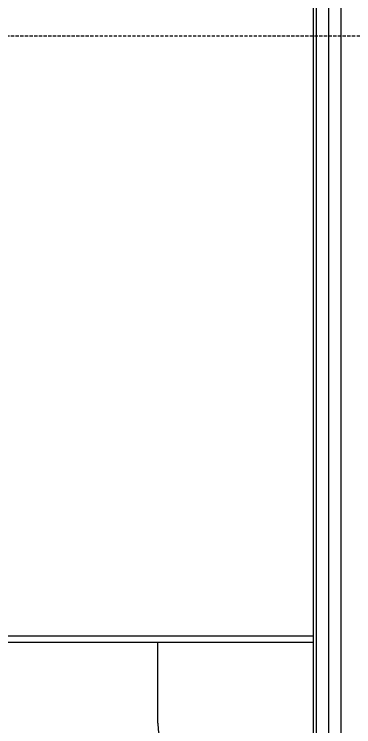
# Model space of a CAD drawing. Extents: x 0 to 203, y 0 to 348.
# Drawn here: x 71.8 to 126.3, y 63.2 to 177.5 of the extents above; entities that cross this region are included whole.
import ezdxf

# ---------------------------------------------------------------- set-up
doc = ezdxf.new("R2010")
doc.units = 0
doc.linetypes.add('DASHED', pattern=[0.75, 0.5, -0.25])
doc.layers.add('-15N-THT. THIẾT BỊ ĐÓNG MỞ', color=40, linetype='CONTINUOUS')

# ---------------------------------------------------------------- blocks, each defined once
blk = doc.blocks.new('06 - N - SC VSD CHIẾU HÔNG ATV630U07~55N4')
at = {"layer": '-15N-THT. THIẾT BỊ ĐÓNG MỞ'}
for p, q in [((-78.75, -128.12), (-78.75, 169.81)), ((-83.23, 153.86), (-83.23, -166)), ((-82.73, 153.86), (-82.73, -128.12)), ((-80.74, -144.07), (-80.74, 153.86)), ((-83.23, -96.22), (-171.44, -96.22)), ((-83.23, -96.22), (-83.23, -96.22)), ((-83.23, -97.22), (-180.62, -97.22)), ((-108.15, -97.22), (-108.15, -97.22)), ((-108.15, -110.18), (-108.15, -97.22)), ((-83.23, -97.22), (-83.23, -97.22)), ((-108.15, -110.18), (-108.15, -110.18))]:
    blk.add_line(p, q, dxfattribs=at)
at = {"layer": '-15N-THT. THIẾT BỊ ĐÓNG MỞ', "color": 6, "linetype": 'DASHED'}
blk.add_line((-203, 0), (0, 0), dxfattribs=at)
at = {"layer": '-15N-THT. THIẾT BỊ ĐÓNG MỞ'}
blk.add_arc((-98.18, -110.18), 9.97, 180, 270, dxfattribs=at)

msp = doc.modelspace()

# ---------------------------------------------------------------- block references
msp.add_blockref('06 - N - SC VSD CHIẾU HÔNG ATV630U07~55N4', (203, 174))

doc.saveas('drawing.dxf')
